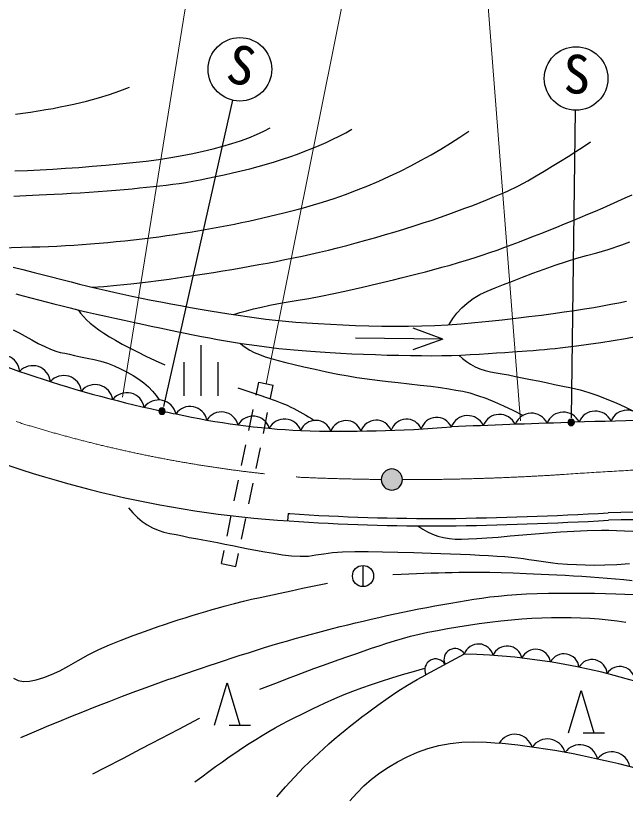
# Model space of a CAD drawing. Units: millimetres, scale not verified. Extents: x 40000 to 680000, y 20000 to 380000.
# Drawn here: x 434885 to 463662, y 262590 to 300744 of the extents above; entities that cross this region are included whole.
import ezdxf
from ezdxf.enums import TextEntityAlignment as Align

# ---------------------------------------------------------------- set-up
doc = ezdxf.new("R2010")
doc.units = ezdxf.units.MM
doc.header["$LTSCALE"] = 1000
doc.linetypes.add('CHAIN', pattern=[18.5, 12, -1.5, 3.5, -1.5])
for name, color, linetype, lineweight in [('M-BGD', 7, 'Continuous', 25), ('M-BMK', 2, 'CHAIN', 13), ('M-BMK-SRVR', 3, 'Continuous', 25), ('M-STR-HTXT', 7, 'Continuous', 13), ('M-STR-STRC', 7, 'Continuous', 25)]:
    doc.layers.add(name, color=color, linetype=linetype, lineweight=lineweight)
doc.styles.add('ＭＳ ゴシック', font='')
doc.styles.get('ＭＳ ゴシック').set_extended_font_data('MS Gothic')

msp = doc.modelspace()

# ---------------------------------------------------------------- hatches: boundary and pattern name
at = {"layer": 'M-BGD'}
for points in [[(441919, 282087, 0.41422), (441769, 282237, 0.41422), (441619, 282087, 0.99999)], [(461233, 281553, 0.99999), (460933, 281553, 0.41421), (461083, 281403, 0.41421)]]:
    msp.add_hatch(color=256, dxfattribs=at).paths.add_polyline_path(points)
at = {"layer": 'M-BMK-SRVR'}
msp.add_hatch(color=256, dxfattribs=at).paths.add_polyline_path([(453117, 278853, 0.41421), (452617, 279353, 0.41421), (452117, 278853, 0.41421), (452617, 278353, 0.41421)])

# ---------------------------------------------------------------- linework, layer by layer
at = {"layer": 'M-BGD'}
for p, q in [((455025, 285479), (453622, 286010)), ((455025, 285479), (450909, 285531)), ((455025, 285479), (453609, 284984)), ((443622, 282803), (443622, 285203)), ((442822, 282803), (442822, 284403)), ((444422, 282803), (444422, 284403)), ((446210, 282842), (446336, 283450)), ((446336, 283450), (447021, 283309)), ((446896, 282701), (447021, 283309)), ((445868, 281177), (446069, 282156)), ((446553, 281035), (446755, 282015)), ((445525, 279511), (445727, 280491)), ((446211, 279370), (446412, 280350)), ((445182, 277846), (445384, 278826)), ((445868, 277705), (446069, 278685)), ((444840, 276181), (445041, 277161)), ((445525, 276040), (445727, 277020)), ((447723, 277251), (447700, 276902)), ((444573, 274888), (444698, 275496)), ((445259, 274746), (445384, 275355)), ((444573, 274888), (445259, 274746)), ((451259, 273794), (451259, 274794)), ((451259, 274294), (451260, 274295)), ((456037, 270611), (454228, 269634)), ((444945, 267246), (445945, 267246)), ((461648, 266895), (462648, 266895))]:
    msp.add_line(p, q, dxfattribs=at)
for points in [[(434847, 296113), (435206, 296160), (435566, 296212), (435925, 296268), (436281, 296327), (436630, 296389), (436970, 296454), (437298, 296520), (437610, 296588), (438205, 296729), (438769, 296880), (439297, 297041), (439786, 297211), (440231, 297388)], [(434179, 289807), (435618, 289843), (436009, 289854), (436407, 289868), (436808, 289884), (437211, 289903), (437611, 289926), (438005, 289953), (438400, 289983), (438801, 290017), (439206, 290054), (439613, 290094), (440020, 290136), (440427, 290181), (440829, 290228), (441227, 290277), (441617, 290327), (441998, 290379), (442371, 290432), (442737, 290487), (443099, 290544), (443455, 290602), (443808, 290663), (444156, 290725), (444501, 290789), (444844, 290855), (445184, 290923), (445523, 290992), (445860, 291063), (446196, 291137), (446530, 291211), (446861, 291288), (447189, 291367), (447513, 291447), (447833, 291528), (448147, 291612), (448455, 291696), (448756, 291782), (449337, 291958), (449892, 292137), (450430, 292324), (450957, 292520), (451480, 292729), (452001, 292950), (452514, 293184), (453019, 293427), (453513, 293678), (453996, 293935), (454469, 294197), (454931, 294467), (455382, 294744), (455823, 295028), (456253, 295318)], [(434772, 292248), (435058, 292257), (435351, 292268), (435655, 292281), (435975, 292296), (436317, 292313), (436685, 292332), (437076, 292353), (437483, 292377), (437902, 292403), (438327, 292431), (438753, 292461), (439175, 292492), (439586, 292525), (439982, 292559), (440357, 292594), (440709, 292628), (441042, 292660), (441360, 292693), (441669, 292726), (441973, 292761), (442276, 292800), (442583, 292844), (442897, 292893), (443225, 292950), (443570, 293015), (443934, 293087), (444313, 293166), (444704, 293251), (445104, 293341), (445507, 293436), (445911, 293536), (446312, 293641), (446705, 293751), (447086, 293864), (447453, 293982), (447809, 294103), (448161, 294230), (448507, 294361), (448848, 294496), (449183, 294636), (449510, 294780), (449828, 294929), (450138, 295082), (450438, 295239), (450728, 295401)], [(434823, 293434), (435424, 293456), (436023, 293485), (436617, 293519), (437219, 293559), (437842, 293602), (438478, 293651), (439120, 293705), (439762, 293764), (440396, 293829), (441015, 293901), (441613, 293979), (442182, 294065), (442715, 294159), (443221, 294259), (443710, 294367), (444182, 294480), (444635, 294601), (445068, 294728), (445479, 294862), (445867, 295003), (446231, 295151), (446569, 295306), (446879, 295469)], [(438460, 287942), (439025, 287981), (439640, 288034), (440297, 288101), (440994, 288181), (441724, 288274), (442107, 288325), (442505, 288380), (442917, 288439), (443339, 288502), (443768, 288567), (444202, 288635), (444636, 288706), (445070, 288778), (445499, 288853), (445920, 288929), (446334, 289005), (446745, 289082), (447154, 289161), (447562, 289241), (447970, 289324), (448379, 289411), (448791, 289501), (449206, 289596), (449626, 289696), (450053, 289802), (450490, 289915), (450938, 290035), (451395, 290161), (451857, 290292), (452319, 290426), (452778, 290563), (453231, 290701), (453674, 290839), (454102, 290977), (454513, 291112), (454912, 291248), (455305, 291386), (455692, 291526), (456070, 291666), (456437, 291807), (456794, 291947), (457136, 292086), (457464, 292222), (457776, 292355), (458069, 292484), (458590, 292732), (459036, 292968), (459433, 293197), (459809, 293424), (460190, 293654), (460573, 293886), (460941, 294116), (461297, 294346), (461648, 294576), (461999, 294808)], [(445157, 286652), (445445, 286742), (445757, 286829), (446095, 286914), (446461, 286999), (446856, 287084), (447275, 287166), (447717, 287243), (448189, 287323), (448700, 287413), (449258, 287521), (449872, 287648), (450537, 287790), (451239, 287944), (451961, 288109), (452689, 288285), (453057, 288377), (453433, 288472), (453815, 288570), (454203, 288670), (454593, 288774), (454983, 288880), (455372, 288988), (455758, 289100), (456137, 289214), (456510, 289330), (456875, 289449), (457235, 289572), (457592, 289697), (457945, 289825), (458295, 289956), (458645, 290089), (458994, 290224), (459344, 290361), (459696, 290500), (460050, 290640), (460408, 290783), (460770, 290930), (461135, 291079), (461500, 291231), (461864, 291384), (462227, 291538), (462586, 291693), (462940, 291848), (463287, 292003), (463627, 292157), (463961, 292310)], [(455324, 286171), (455493, 286456), (455692, 286720), (455919, 286964), (456176, 287191), (456460, 287403), (456775, 287592), (457118, 287758), (457490, 287911), (457890, 288064), (458316, 288229), (458779, 288412), (459279, 288602), (459802, 288795), (460333, 288983), (460857, 289162), (461346, 289312), (461811, 289437), (462293, 289565), (462834, 289725), (463479, 289945), (463853, 290083)], [(434748, 288893), (435195, 288778), (435739, 288639), (436055, 288558), (437481, 288186), (437869, 288088), (438265, 287989), (438669, 287892), (439079, 287796), (439492, 287704), (439914, 287612), (440350, 287520), (440796, 287428), (441252, 287335), (441713, 287244), (442179, 287155), (442646, 287068), (443113, 286985), (443577, 286905), (444036, 286830), (444924, 286688), (445358, 286621), (445791, 286556), (446226, 286494), (446669, 286436), (447124, 286383), (447595, 286334), (448087, 286290), (448603, 286252), (449147, 286219), (449716, 286187), (450304, 286159), (450909, 286136), (451525, 286117), (452150, 286105), (452778, 286099), (453405, 286102), (454028, 286113), (454641, 286134), (455260, 286166), (455895, 286211), (456540, 286266), (457188, 286330), (457832, 286399), (458466, 286473), (459082, 286549), (459674, 286625), (460235, 286700), (460758, 286770), (461246, 286839), (461709, 286911), (462148, 286984), (462564, 287058), (462959, 287132), (463335, 287207), (463694, 287281)], [(434862, 287630), (435218, 287532), (435575, 287436), (435936, 287340), (436300, 287244), (436671, 287149), (437051, 287054), (437440, 286958), (437841, 286862), (438256, 286764), (438679, 286666), (439110, 286569), (439544, 286472), (439979, 286376), (440413, 286281), (440841, 286190), (441262, 286101), (441672, 286015), (442468, 285851), (442859, 285771), (443245, 285693), (443628, 285618), (444008, 285545), (444387, 285475), (444764, 285409), (445141, 285346), (445519, 285287), (445889, 285233), (446245, 285182), (446593, 285135), (446939, 285091), (447286, 285050), (447640, 285012), (448007, 284977), (448391, 284943), (448797, 284912), (449231, 284882), (449700, 284853), (450203, 284826), (450733, 284800), (451280, 284776), (451839, 284755), (452399, 284737), (452953, 284723), (453494, 284712), (454013, 284706), (454502, 284705), (454970, 284710), (455429, 284721), (455879, 284737), (456318, 284757), (456745, 284780), (457159, 284806), (457559, 284833), (457944, 284860), (458312, 284886), (458989, 284934), (459289, 284956), (459567, 284979), (459828, 285002), (460078, 285026), (460321, 285052), (460563, 285079), (460809, 285108), (461063, 285139), (461332, 285174), (461897, 285249), (462478, 285331), (463063, 285422), (463642, 285521), (464205, 285631)], [(437819, 286867), (437928, 286712), (438059, 286557), (438210, 286400), (438383, 286242), (438578, 286082), (438794, 285922), (439029, 285762), (439287, 285600), (439572, 285432), (439888, 285256), (440234, 285072), (440607, 284882), (441009, 284687), (441439, 284484), (441900, 284273)], [(434748, 285924), (435023, 285778), (435312, 285622), (435619, 285453), (435930, 285286), (436231, 285133), (436509, 285009), (436752, 284921), (436968, 284862), (437176, 284817), (437395, 284773), (437643, 284717), (437928, 284654), (438237, 284593), (438560, 284526), (438883, 284446), (439195, 284347), (439504, 284225), (439816, 284086), (440121, 283933), (440410, 283769), (440672, 283598), (440908, 283419), (441125, 283231), (441321, 283033), (441494, 282827), (441642, 282613)], [(445460, 285297), (445584, 285181), (445736, 285069), (445916, 284962), (446126, 284857), (446366, 284755), (446633, 284658), (446926, 284566), (447251, 284476), (447610, 284384), (448008, 284287), (448470, 284179), (448994, 284063), (449541, 283946), (450074, 283838), (450556, 283747), (450967, 283677), (451332, 283624), (451681, 283580), (452043, 283536), (452448, 283487), (452916, 283432), (453951, 283319), (454456, 283259), (454912, 283196), (455301, 283137), (455643, 283083), (455966, 283023), (456295, 282943), (456659, 282832), (457053, 282691), (457460, 282528), (457885, 282342), (458333, 282129), (458811, 281887)], [(455782, 284733), (455952, 284570), (456137, 284426), (456335, 284298), (456548, 284186), (456775, 284086), (457016, 284006), (457269, 283948), (457538, 283900), (457823, 283852), (458127, 283795), (458451, 283729), (459156, 283588), (459527, 283512), (459905, 283431), (460290, 283351), (460687, 283273), (461093, 283187), (461505, 283087), (461922, 282963), (462343, 282817), (462771, 282655), (463204, 282474), (463643, 282273), (464086, 282051)], [(445347, 283181), (445874, 283009), (446339, 282852), (446749, 282710), (447108, 282581), (447421, 282464), (447671, 282363), (447855, 282280), (447999, 282207), (448127, 282136), (448267, 282059), (448414, 281979), (448552, 281899), (448685, 281818), (448819, 281735), (448959, 281648)], [(440188, 277518), (440391, 277277), (440606, 277064), (440833, 276877), (441071, 276714), (441321, 276571), (441583, 276458), (441858, 276375), (442143, 276310), (442438, 276253), (442741, 276190), (443052, 276124), (443372, 276063), (443701, 276003), (444037, 275943), (444381, 275878), (444732, 275808), (445090, 275734), (445457, 275659), (445832, 275586), (446620, 275447), (447037, 275372), (447460, 275303), (447883, 275251), (448298, 275227), (448681, 275242), (449037, 275290), (449402, 275352), (449809, 275410), (450294, 275445), (450864, 275456), (451494, 275454), (452176, 275443), (452899, 275425), (453652, 275403), (454052, 275391), (454480, 275377), (454928, 275362), (455389, 275345), (455853, 275327), (456313, 275308), (456760, 275287), (457187, 275265), (457585, 275241), (457947, 275216), (458271, 275188), (458567, 275156), (458839, 275122), (459091, 275085), (459329, 275048), (459556, 275011), (459778, 274977), (459998, 274945), (460221, 274917), (460452, 274894), (460904, 274859), (461328, 274834), (461748, 274820), (462190, 274815), (462677, 274821), (463232, 274843), (463838, 274882)], [(453850, 276665), (454074, 276510), (454303, 276378), (454542, 276269), (454793, 276180), (455061, 276111), (455333, 276065), (455607, 276045), (455901, 276042), (456236, 276052), (456631, 276069), (457101, 276097), (457631, 276140), (458201, 276191), (458793, 276242), (459387, 276287), (459979, 276331), (460583, 276379), (461203, 276422), (461843, 276453), (462506, 276464), (462855, 276461), (463223, 276451), (463604, 276438), (463992, 276420)], [(452671, 274368), (453052, 274387), (453422, 274403), (453783, 274419), (454134, 274432), (454477, 274444), (454813, 274454), (455142, 274462), (455466, 274469), (455786, 274474), (456102, 274477), (456695, 274479), (457241, 274474), (457776, 274463), (458337, 274445), (458961, 274420), (459303, 274406), (459661, 274390), (460031, 274374), (460412, 274355), (460801, 274335), (461195, 274313), (461593, 274289), (461990, 274262), (462386, 274233), (462777, 274202), (463168, 274168), (463565, 274131), (463966, 274092)], [(434764, 269476), (434974, 269362), (435228, 269316), (435517, 269331), (435837, 269398), (436184, 269505), (436555, 269640), (436949, 269819), (437371, 270051), (437817, 270310), (438287, 270574), (438780, 270818), (439298, 271043), (439843, 271266), (440409, 271484), (440990, 271698), (441580, 271906), (441884, 272010), (442201, 272115), (442526, 272220), (442856, 272324), (443186, 272426), (443513, 272525), (443833, 272621), (444142, 272711), (444435, 272796), (444710, 272873), (445192, 273003), (445609, 273107), (445999, 273196), (446401, 273284), (447346, 273492), (447859, 273602), (448398, 273716), (449586, 273965)], [(435110, 266671), (435517, 266847), (435960, 267036), (436435, 267235), (436939, 267443), (437470, 267658), (438038, 267886), (438644, 268126), (439274, 268373), (439910, 268618), (440537, 268854), (440844, 268967), (441146, 269078), (441447, 269188), (441747, 269296), (442050, 269403), (442355, 269510), (442665, 269618), (442981, 269727), (443306, 269838), (443641, 269951), (443988, 270067), (444345, 270186), (444712, 270308), (445086, 270430), (445463, 270553), (445844, 270675), (446224, 270795), (446602, 270913), (446976, 271027), (447342, 271136), (447703, 271241), (448060, 271343), (448414, 271442), (448766, 271539), (449117, 271633), (449469, 271726), (449822, 271817), (450177, 271906), (450535, 271995), (450898, 272082), (451265, 272169), (451635, 272256), (452007, 272341), (452381, 272426), (452757, 272508), (453134, 272588), (453513, 272666), (453892, 272742), (454272, 272814), (454652, 272883), (455027, 272950), (455395, 273016), (455759, 273081), (456123, 273143), (456490, 273202), (456864, 273257), (457248, 273308), (457646, 273353), (458062, 273392), (458499, 273424), (458968, 273449), (459473, 273468), (460004, 273481), (460551, 273489), (461104, 273492), (461654, 273491), (462190, 273485), (462703, 273475), (463184, 273461), (463622, 273444), (464020, 273421)], [(446393, 268950), (447268, 269290), (447694, 269454), (448113, 269614), (448526, 269771), (448934, 269923), (449338, 270072), (449738, 270217), (450137, 270358), (450534, 270494), (450922, 270627), (451661, 270883), (452021, 271005), (452381, 271122), (452744, 271236), (453116, 271345), (453500, 271449), (453901, 271547), (454324, 271640), (454771, 271730), (455241, 271817), (455728, 271901), (456228, 271980), (456736, 272053), (457247, 272120), (457757, 272179), (458260, 272230), (458752, 272271), (459229, 272301), (459695, 272321), (460158, 272333), (460618, 272338), (461074, 272334), (461524, 272321), (461968, 272300), (462405, 272270), (462834, 272231), (463253, 272182), (463662, 272124)], [(443322, 264567), (443648, 264817), (443972, 265061), (444295, 265297), (444617, 265527), (444938, 265750), (445256, 265967), (445572, 266177), (445886, 266380), (446196, 266576), (446504, 266766), (446811, 266949), (447118, 267125), (447426, 267294), (447731, 267456), (448033, 267612), (448330, 267762), (448620, 267904), (448903, 268041), (449177, 268170), (449440, 268294), (449924, 268514), (450361, 268699), (450778, 268862), (451200, 269017), (451651, 269175), (452127, 269336), (452614, 269491), (453114, 269642), (453634, 269793), (454179, 269944)], [(447188, 263861), (447596, 264335), (448025, 264802), (448471, 265262), (448932, 265714), (449404, 266154), (449647, 266371), (449898, 266589), (450155, 266806), (450415, 267020), (450678, 267232), (450942, 267439), (451203, 267640), (451461, 267836), (451714, 268023), (451959, 268202), (452438, 268539), (452907, 268852), (453364, 269141), (453805, 269402), (454228, 269634)], [(444245, 267246), (444845, 269246), (445445, 267246)], [(460948, 266895), (461548, 268895), (462148, 266895)], [(438509, 264950), (439090, 265251), (439951, 265699), (440776, 266130), (441293, 266400), (442570, 267070), (443543, 267583), (443516, 267570)], [(450641, 263679), (450959, 264039), (451300, 264380), (451664, 264700), (452050, 264997), (452459, 265270), (452891, 265524), (453347, 265760), (453825, 265970), (454322, 266147), (454837, 266284), (455369, 266380), (455920, 266442), (456490, 266468), (457078, 266455), (457684, 266404)]]:
    msp.add_lwpolyline(points, dxfattribs=at)
for points in [[(441919, 282087, 0.41422), (441769, 282237, 0.41422), (441619, 282087, 0.99999)], [(461233, 281553, 0.99999), (460933, 281553, 0.41421), (461083, 281403, 0.41421)]]:
    msp.add_lwpolyline(points, format="xyb", close=True, dxfattribs=at)
msp.add_circle((451259, 274294), 500, dxfattribs=at)
for centre, radius, start, end in [((453383, 336704), 55838, 244.5499, 257.8418), ((434213, 283898), 840, 4.2943, 135.8019), ((435668, 283392), 840, 5.8652, 137.3728), ((437136, 282927), 840, 7.4361, 138.9437), ((438616, 282502), 840, 9.007, 140.5146), ((440108, 282117), 840, 10.578, 142.0855), ((441609, 281774), 840, 12.1489, 143.6564), ((453383, 336704), 55838, 258.1496, 258.6881), ((443099, 281499), 807, 11.8594, 145.9669), ((444575, 281241), 807, 14.2053, 148.3127), ((459205, 281170), 819, 24.9148, 159.1623), ((460712, 281222), 819, 24.7834, 159.031), ((462219, 281270), 819, 24.6521, 158.8996), ((463727, 281315), 819, 24.5207, 158.7682), ((450139, 317428), 36305, 257.7402, 267.1236), ((446061, 281043), 807, 16.5511, 150.6586), ((447554, 280907), 807, 18.897, 153.0044), ((449024, 280893), 758, 19.1187, 158.6881), ((450452, 280881), 758, 20.3726, 159.942), ((451880, 280901), 758, 21.6265, 161.1959), ((453308, 280951), 758, 22.8804, 162.4498), ((454734, 281033), 758, 24.1343, 163.7037), ((456192, 281056), 819, 25.1775, 159.4251), ((457699, 281114), 819, 25.0462, 159.2937), ((482600, -376066), 657971, 91.18468, 91.86092), ((450273, 346149), 65011, 268.27647, 274.54599), ((482600, -376066), 657971, 91.88704, 92.36699), ((451237, 329214), 52432, 246.6339, 266.2114), ((451237, 329214), 52082, 266.1322, 266.2117), ((454691, 378599), 101586, 266.10806, 270.26762), ((452478, 465270), 188276, 270.81776, 273.15328), ((470569, -38441), 315815, 87.9421, 91.40336), ((470569, -38441), 315465, 87.94107, 91.40239), ((454691, 378599), 101936, 266.10824, 270.26857), ((452478, 465270), 188626, 270.81725, 273.15166), ((456708, 270374), 712, 13.9115, 160.5482), ((458059, 270279), 712, 11.3889, 158.0257), ((455592, 270355), 514, 29.9686, 206.7899), ((455221, 239644), 30978, 70.8333, 88.4911), ((459405, 270125), 712, 8.8664, 155.5032), ((460743, 269911), 712, 6.3438, 152.9806), ((454687, 269866), 514, 29.9686, 206.7899), ((462069, 269639), 712, 3.8213, 150.4581), ((463383, 269308), 712, 1.2988, 147.9356), ((458420, 265959), 860, 17.2218, 148.8422), ((453496, 225672), 40946, 64.3728, 84.1296), ((459959, 265741), 860, 15.0266, 146.647), ((461489, 265464), 860, 12.8314, 144.4518), ((463008, 265128), 860, 10.6362, 142.2566)]:
    msp.add_arc(centre, radius, start, end, dxfattribs=at)
at = {"layer": 'M-BMK'}
for centre, radius, start, end in [((453342, 340238), 61484, 252.53135, 265.33451), ((475090, 73848), 205749, 86.33438, 94.02711), ((453273, 392859), 114008, 267.5207, 269.4191), ((453273, 392859), 114008, 269.92166, 273.70527)]:
    msp.add_arc(centre, radius, start, end, dxfattribs=at)
at = {"layer": 'M-BMK-SRVR'}
msp.add_lwpolyline([(453117, 278853, 0.41421), (452617, 279353, 0.41421), (452117, 278853, 0.41421), (452617, 278353, 0.41421)], format="xyb", close=True, dxfattribs=at)
at = {"layer": 'M-STR-HTXT'}
for p, q in [((444121, 308984), (439911, 282738)), ((456605, 308411), (458697, 281621))]:
    msp.add_line(p, q, dxfattribs=at)
msp.add_lwpolyline([(446678, 283379), (453655, 318173), (486155, 318173)], dxfattribs=at)
at = {"layer": 'M-STR-STRC'}
for p, q in [((441858, 282305), (445116, 296769)), ((461100, 281764), (461293, 296300))]:
    msp.add_line(p, q, dxfattribs=at)
for centre in [(445446, 298233), (461313, 297799)]:
    msp.add_circle(centre, 1500, dxfattribs=at)

# ---------------------------------------------------------------- texts
at = {"layer": 'M-STR-STRC', "style": 'ＭＳ ゴシック'}
for rotation, p in [(347.245, (445194, 296997)), (359.179, (461323, 296538))]:
    msp.add_text('S', height=1833, rotation=rotation, dxfattribs=at).set_placement(p, align=Align.BOTTOM_CENTER)

doc.saveas('drawing.dxf')
